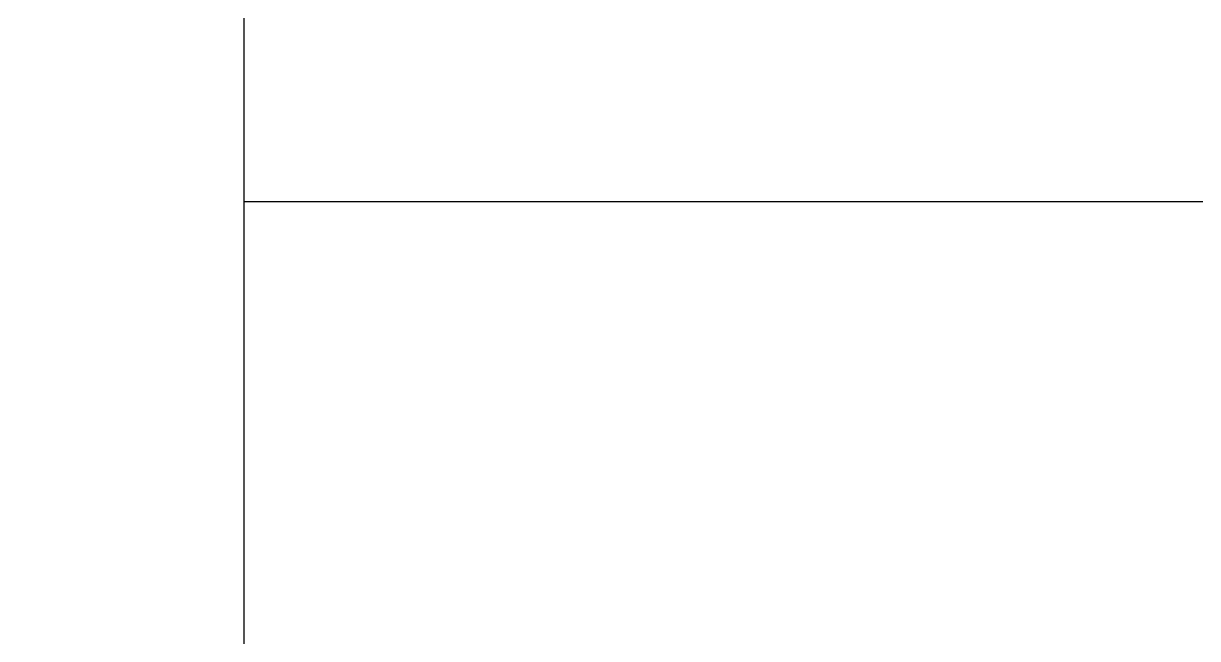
# Model space of a CAD drawing. Header units: metres. Extents: x -325 to 301, y -147 to 149.
# Drawn here: x 11.27 to 16.4, y 121.55 to 124.23 of the extents above; entities that cross this region are included whole.
import ezdxf

# ---------------------------------------------------------------- set-up
doc = ezdxf.new("R2010")
doc.units = ezdxf.units.M
doc.layers.get('Defpoints').update_dxf_attribs({"lineweight": 13})
doc.layers.add('-aux', color=50, linetype='Continuous', plot=False)
doc.layers.add('0-TX-1_25', color=7, linetype='Continuous', true_color=0x3f4f7f)
doc.styles.get("Standard").update_dxf_attribs({"font": 'arial.ttf'})
doc.dimstyles.new('ISO-25', dxfattribs={"dimtxt": 0.1, "dimasz": 0.1, "dimexe": 0.1, "dimexo": 0.1, "dimgap": 0.1, "dimtad": 1, "dimdec": 0, "dimlfac": 100, "dimzin": 9, "dimtxsty": 'Standard', "dimblk": 'OBLIQUE', "dimcen": 0.1, "dimadec": 0, "dimazin": 0, "dimtfac": 1, "dimtdec": 0, "dimtmove": 0, "dimatfit": 3, "dimldrblk": 'OBLIQUE', "dimfxl": 1, "dimarcsym": 0})

# ---------------------------------------------------------------- blocks, each defined once
blk = doc.blocks.new('_Oblique')
at = {"color": 0, "lineweight": -2}
blk.add_line((-0.499999999995058, -0.4999999998130015), (0.500000000028669, 0.500000000163238), dxfattribs=at)
blk = doc.blocks.new('*D1615')
at = {"layer": '0-TX-1_25', "color": 0, "lineweight": -2, "transparency": 16777216}
for p, q in [((1.670850318324628e-05, 122.0133368523978), (-0.1249832914968168, 122.0133368523978)), ((-0.09998329149681726, 122.0133368523978), (-0.09998329149681717, 121.6133366875215)), ((-0.02499999999942447, 121.6133366875215), (-0.1249832914968172, 121.6133366875215))]:
    blk.add_line(p, q, dxfattribs=at)
at = {"layer": 'Defpoints', "color": 0, "transparency": 16777216}
for p in [(22.72013946725934, 122.0133368523978), (-0.09998329149681717, 121.6133366875215), (5.755396159656814e-13, 121.6133366875215)]:
    blk.add_point(p, dxfattribs=at)
at = {"layer": '0-TX-1_25', "color": 0, "lineweight": -2, "transparency": 16777216, "xscale": 0.025, "yscale": 0.025, "zscale": 0.025}
for p, rotation in [((-0.09998329149681726, 122.0133368523978), 90), ((-0.09998329149681717, 121.6133366875215), 270)]:
    blk.add_blockref('_Oblique', p, dxfattribs=dict(at, rotation=rotation))
at = {"layer": '0-TX-1_25', "color": 0, "transparency": 16777216, "insert": (-0.1428533460670419, 121.8133367699596), "char_height": 0.035, "attachment_point": 5, "rotation": 90}
blk.add_mtext('40', dxfattribs=at)

msp = doc.modelspace()

# ---------------------------------------------------------------- linework, layer by layer
at = {"layer": '-aux'}
for points in [[(12.23447743480324, 3.456691224966903), (12.23447743480324, 133.4566912249669)], [(12.23447743480324, 123.4566912249669), (142.2344774348032, 123.4566912249669)]]:
    msp.add_lwpolyline(points, dxfattribs=at)

# ---------------------------------------------------------------- dimensions: what is measured, and where the dimension line sits
at = {"layer": '0-TX-1_25'}
dim = msp.add_linear_dim(base=(-0.09998329149681717, 121.6133366875215), p1=(22.72013946725933, 122.0133368523978), p2=(5.755396159656812e-13, 121.6133366875215), angle=90, dimstyle='ISO-25', override={"dimtxt": 0.035, "dimasz": 0.025, "dimexe": 0.025, "dimexo": 0.025, "dimgap": 0.025, "dimblk1": 'Oblique', "dimblk2": 'Oblique', "dimsah": 1, "dimfxl": 0.1, "dimfxlon": 1, "dimarcsym": 1}, dxfattribs=at)
dim.commit()
dim.dimension.update_dxf_attribs({"geometry": '*D1615', "text_midpoint": (-0.1428533460670419, 121.8133367699596)})

doc.saveas('drawing.dxf')
